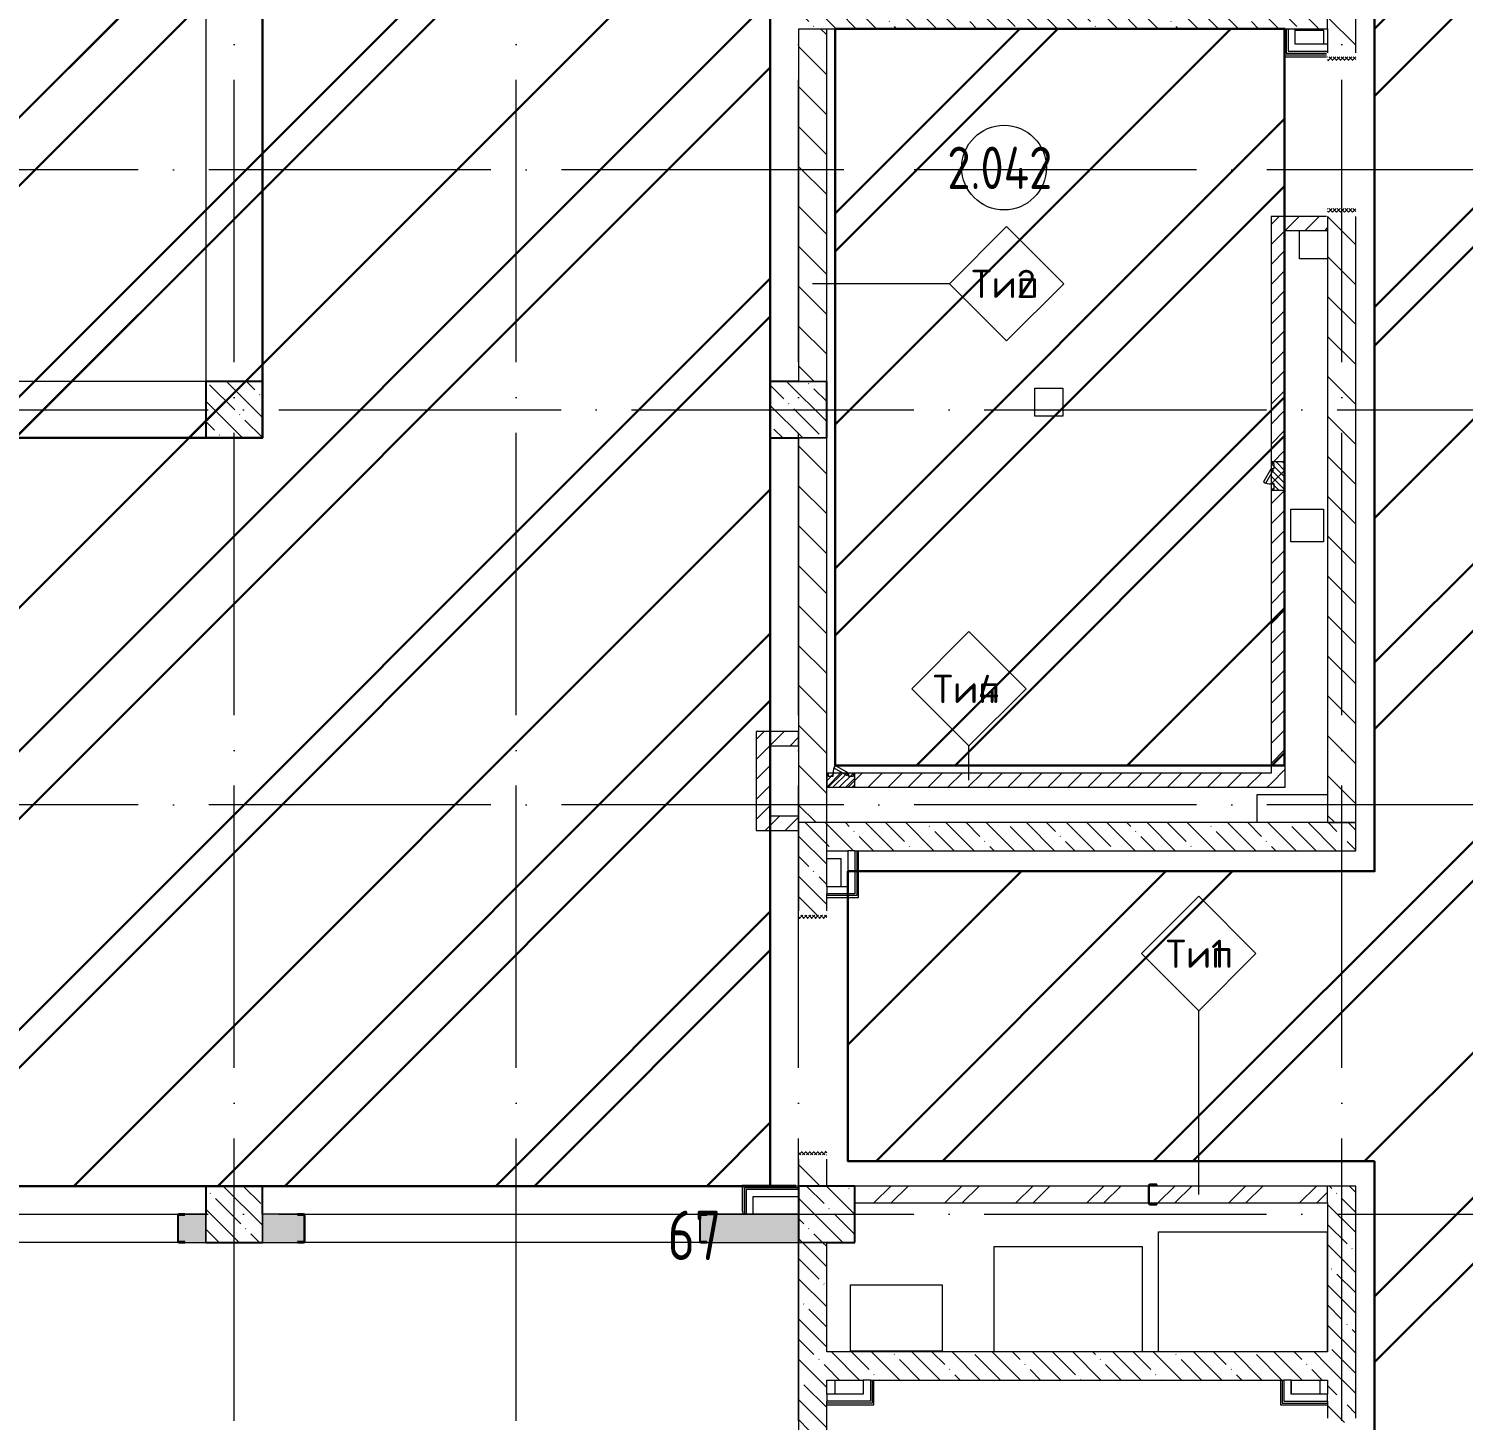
# Model space of a CAD drawing. Header units: millimetres. Extents: x -68946 to 690821, y -552984 to 293768.
# Drawn here: x 159753 to 169920, y -112220 to -102360 of the extents above; entities that cross this region are included whole.
import ezdxf

# ---------------------------------------------------------------- set-up
doc = ezdxf.new("R2010")
doc.units = ezdxf.units.MM
doc.linetypes.add('ADSK_Линия сетки', pattern=[2500, 2000, -250, 0, -250])
doc.linetypes.add('ADSK_Скрыто', pattern=[600, 300, -300])
for name, color, linetype, lineweight in [('1.2) Стяжка 6 вып.', 30, 'Continuous', 30), ('1.3) Звуко-изол           6 вып.', 90, 'Continuous', 30), ('1.4) Стяжка 6 вып.', 30, 'Continuous', 30), ('A-AREA-____-IDEN', 250, 'Continuous', 9), ('A-DETL-GENF-OTLN', 250, 'Continuous', 5), ('A-DOOR-____-MCUT', 250, 'Continuous', 5), ('A-DOOR-____-OTLN', 250, 'Continuous', 5), ('A-FLOR-____-OTLN', 250, 'Continuous', 9), ('A-WALL-____-IDEN', 250, 'Continuous', 9), ('A-WALL-____-MCUT', 250, 'Continuous', 13), ('A-WALL-____-PATT', 250, 'Continuous', 13), ('A-WALL-FNSH-MCUT', 250, 'Continuous', 13), ('G-____-____-SYMB', 250, 'ADSK_Скрыто', 9), ('I-WALL-____-OTLN', 250, 'Continuous', 9), ('S-COLS-____-MCUT', 250, 'Continuous', 25), ('S-COLS-____-OTLN', 250, 'Continuous', 9), ('S-GRID-____-OTLN', 250, 'Continuous', 9)]:
    doc.layers.add(name, color=color, linetype=linetype, lineweight=lineweight)
doc.styles.add('GOST Common_2', font='', dxfattribs={"width": 0.8, "height": 350})
doc.styles.add('ISOCPEUR', font='isocpeur.ttf', dxfattribs={"width": 0.8, "height": 100})
doc.styles.add('ISOCPEUR_3', font='isocpeur.ttf', dxfattribs={"height": 250})
doc.styles.get('GOST Common_2').set_extended_font_data('GOST Common')
pattern_1 = [(135, (28708.77, -120984.93), (-141.42136, -141.42136), [])]
pattern_2 = [(135, (28708.77, -120984.93), (-142.5612, -142.5612), []), (135, (28851.33, -120984.93), (-142.5612, -142.5612), [252.016, -50.403, 3.353, -47.05])]
pattern_3 = [(45, (28708.77, -120984.93), (-70.71068, 70.71068), [])]
pattern_4 = [(45, (28708.77, -120984.93), (-251.4472, 251.4472), []), (45, (28708.77, -120603.93), (-251.4472, 251.4472), [])]

# ---------------------------------------------------------------- blocks, each defined once
blk = doc.blocks.new('Дверь_СКБ_1Ст_Внутренняя - Д-3п_1100x2100h_С_У мужской_ С_У женский-41848194-АР1_Кладочный план 2 этажа С2и3')
at = {"layer": 'A-DOOR-____-OTLN'}
h = blk.add_hatch(dxfattribs=at)
h.set_pattern_fill('FP_20', color=256, style=0, pattern_type=2)
h.set_pattern_definition([(45, (-371.384, 164.685), (-14.1421, 14.1421), []), (135, (-371.384, 164.685), (-14.1421, -14.1421), [])])
h.paths.add_polyline_path([(-512.5, 100), (-537.5, 100), (-537.5, -100), (-512.5, -100)])
h = blk.add_hatch(dxfattribs=at)
h.set_pattern_fill('FP_19', color=256, style=0, pattern_type=2)
h.set_pattern_definition([(135, (1751.41, 164.685), (-14.14214, -14.14214), []), (225, (1751.41, 164.685), (14.14214, -14.14214), [])])
h.paths.add_polyline_path([(562.5, 100), (537.5, 100), (537.5, -100), (562.5, -100)])
blk = doc.blocks.new('BSC_Колонна _Прямоугольная - 400x400-V40-АР1_Кладочный план 2 этажа С2и3')
at = {"layer": 'S-COLS-____-OTLN', "lineweight": 5}
h = blk.add_hatch(dxfattribs=at)
h.set_pattern_fill('FP_82', color=256, style=0, pattern_type=2)
h.set_pattern_definition([(135, (-132500, -15925), (-142.56192, -142.56192), []), (135, (-132357.44, -15925), (-142.56192, -142.56192), [252.016, -50.403, 3.353, -47.05])])
h.paths.add_polyline_path([(200, -200), (200, 200), (-200, 200), (-200, -200)])
at = {"layer": 'S-COLS-____-MCUT'}
for p, q in [((200, 200), (-200, 200)), ((-200, 200), (-200, -200)), ((200, -200), (200, 200)), ((-200, -200), (200, -200))]:
    blk.add_line(p, q, dxfattribs=at)
blk = doc.blocks.new('ADSK_КолоннаНесущая_Швеллер_Гнутый_ГОСТ 8278-83 - 200х50х4_таб_1 2-38569602-АР1_Кладочный план 2 этажа С2и3')
at = {"layer": 'S-COLS-____-MCUT'}
for p, q in [((-10.1, 90), (-10.1, -90)), ((-6.1, -90), (-6.1, 90)), ((39.9, 100), (-0.1, 100)), ((-0.1, 96), (39.9, 96)), ((39.9, 96), (39.9, 100)), ((39.9, -96), (-0.1, -96)), ((-0.1, -100), (39.9, -100)), ((39.9, -100), (39.9, -96))]:
    blk.add_line(p, q, dxfattribs=at)
for centre, radius, start, end in [((-0.1, 90), 10, 90, 180), ((-0.1, 90), 6, 90, 180), ((-0.1, -90), 10, 180, 270), ((-0.1, -90), 6, 180, 270)]:
    blk.add_arc(centre, radius, start, end, dxfattribs=at)
blk = doc.blocks.new('ADSK_КолоннаНесущая_Швеллер_Гнутый_ГОСТ 8278-83 - 140х60х5_таб_1-39139443-АР1_Кладочный план 2 этажа С2и3')
at = {"layer": 'S-COLS-____-MCUT'}
for p, q in [((-16.2, 58), (-16.2, -58)), ((-11.2, -58), (-11.2, 58)), ((43.8, 70), (-4.2, 70)), ((-4.2, 65), (43.8, 65)), ((43.8, 65), (43.8, 70)), ((43.8, -65), (-4.2, -65)), ((-4.2, -70), (43.8, -70)), ((43.8, -70), (43.8, -65))]:
    blk.add_line(p, q, dxfattribs=at)
for centre, radius, start, end in [((-4.2, 58), 12, 90, 180), ((-4.2, 58), 7, 90, 180), ((-4.2, -58), 12, 180, 270), ((-4.2, -58), 7, 180, 270)]:
    blk.add_arc(centre, radius, start, end, dxfattribs=at)
blk = doc.blocks.new('Дверь_СКБ_2Ст_Внутренняя1 - Н_ВВ-19_1_1700x2600h_Фрамуга сверху- 30 мин-42099364-АР1_Кладочный план 2 этажа С2и3')
at = {"layer": 'A-DOOR-____-OTLN'}
h = blk.add_hatch(dxfattribs=at)
h.set_pattern_fill('FP_87', color=256, style=0, pattern_type=2)
h.set_pattern_definition([(45, (-671.384, 164.685), (-14.1421, 14.1421), []), (135, (-671.384, 164.685), (-14.1421, -14.1421), [])])
h.paths.add_polyline_path([(-812.5, 100), (-837.5, 100), (-837.5, -100), (-812.5, -100)])
h = blk.add_hatch(dxfattribs=at)
h.set_pattern_fill('FP_86', color=256, style=0, pattern_type=2)
h.set_pattern_definition([(135, (1451.41, 164.685), (-14.14214, -14.14214), []), (225, (1451.41, 164.685), (14.14214, -14.14214), [])])
h.paths.add_polyline_path([(862.5, 100), (837.5, 100), (837.5, -100), (862.5, -100)])
blk = doc.blocks.new('АР_Люк - ЛРС_ВК_200х200_внутренний_RAL 9006-42740955-АР1_Кладочный план 2 этажа С2и3')
at = {"layer": 'A-DOOR-____-OTLN'}
h = blk.add_hatch(dxfattribs=at)
h.set_pattern_fill('FP_88', color=256, style=0, pattern_type=2)
h.set_pattern_definition([(45, (125, 0), (-22.627, 22.627), [])])
h.paths.add_polyline_path([(25, -50), (225, -50), (225, 50), (25, 50)])
at = {"layer": 'A-DETL-GENF-OTLN'}
for p, q in [((225, 50), (25, 50)), ((25, 50), (25, -50)), ((225, -50), (225, 50)), ((25, -50), (225, -50))]:
    blk.add_line(p, q, dxfattribs=at)
at = {"layer": 'A-DOOR-____-MCUT'}
for p, q in [((85, 105), (75, 88)), ((180, 50), (85, 105)), ((70, 50), (35, 50)), ((35, 50), (35, 30)), ((35, 30), (70, 30)), ((70, 30), (70, 50)), ((75, 88), (170, 33)), ((170, 33), (180, 50)), ((215, 50), (180, 50)), ((180, 50), (180, 30)), ((180, 30), (215, 30)), ((215, 30), (215, 50))]:
    blk.add_line(p, q, dxfattribs=at)
blk.add_arc((180, 50), 110, 150, 180, dxfattribs=at)
blk = doc.blocks.new('AAR_СКБ_Марка_Помещения_мал - Номер-28977439-АР1_Кладочный план 2 этажа С2и3')
at = {"layer": 'A-AREA-____-IDEN'}
blk.add_circle((-0.03, 0), 3, dxfattribs=at)
blk = doc.blocks.new('ADSK_Марка_Стена - Типоразмер_ADSK_Марка-30564887-АР1_Кладочный план 2 этажа С2и3')
at = {"layer": 'A-WALL-____-IDEN'}
for p, q in [((-0.16, 4.37), (-4.21, 0.31)), ((3.9, 0.31), (-0.16, 4.37)), ((-4.21, 0.31), (-0.16, -3.74)), ((-0.16, -3.74), (3.9, 0.31))]:
    blk.add_line(p, q, dxfattribs=at)

msp = doc.modelspace()

# ---------------------------------------------------------------- hatches: boundary and pattern name
at = {"layer": '1.2) Стяжка 6 вып.', "lineweight": 30}
h = msp.add_hatch(dxfattribs=at)
h.set_pattern_fill('ANSI31', color=256, scale=333)
h.paths.add_polyline_path([(169291.2284, -96259.1767), (165508.7722, -96259.1767), (165508.7722, -93602.6434), (169291.2284, -93602.6434), (169291.2284, -62334.9342), (173645.6397, -62334.9342), (173645.6397, -120759.9342), (169291.2284, -120759.9342), (169291.2284, -110384.8106), (165558.7722, -110384.8106), (165558.7722, -108329.9376), (169291.2284, -108329.9376)])
h = msp.add_hatch(dxfattribs=at)
h.set_pattern_fill('ANSI31', color=256, scale=333)
h.paths.add_polyline_path([(141811.6037, -101522.7428), (141811.6037, -101577.9347), (134138.7722, -101577.9347), (134138.7722, -85593.2505), (141811.6037, -85593.2505), (147168.0543, -85593.2505), (147168.0543, -93023.0429), (149708.7722, -93023.0429), (149708.7722, -92859.9342), (165008.7503, -92859.9342), (165008.7503, -110559.9347), (149708.7722, -110559.9347), (142958.7722, -110559.9347), (142958.7722, -101522.7428)])
h = msp.add_hatch(dxfattribs=at)
h.set_pattern_fill('ANSI31', color=256, scale=333)
h.paths.add_polyline_path([(161408.7722, -98568.9347), (165008.7722, -98568.9347), (165008.7722, -98159.9347), (161408.7722, -98159.9347)])
h.paths.add_polyline_path([(149708.7722, -105259.9347), (161408.7722, -105259.9347), (161408.7722, -98159.9342), (149708.7722, -98159.9342)], flags=16)
h = msp.add_hatch(dxfattribs=at)
h.set_pattern_fill('ANSI31', color=256, scale=333)
h.paths.add_polyline_path([(165468.5095, -107579.9342), (168653.3126, -107579.9342), (168653.3126, -102359.9342), (165468.5095, -102359.9342)])
at = {"layer": '1.3) Звуко-изол           6 вып.', "lineweight": 30}
h = msp.add_hatch(dxfattribs=at)
h.set_pattern_fill('ANSI31', color=256, scale=500)
h.paths.add_polyline_path([(169291.2284, -96259.1767), (165508.7722, -96259.1767), (165508.7722, -93602.6434), (169291.2284, -93602.6434), (169291.2284, -62334.9342), (173645.6397, -62334.9342), (173645.6397, -120759.9342), (169291.2284, -120759.9342), (169291.2284, -110384.8106), (165558.7722, -110384.8106), (165558.7722, -108329.9376), (169291.2284, -108329.9376)])
h = msp.add_hatch(dxfattribs=at)
h.set_pattern_fill('ANSI31', color=256, scale=500)
h.paths.add_polyline_path([(141811.6037, -101522.7428), (141811.6037, -101577.9347), (134138.7722, -101577.9347), (134138.7722, -85593.2505), (141811.6037, -85593.2505), (147168.0543, -85593.2505), (147168.0543, -93023.0429), (149708.7722, -93023.0429), (149708.7722, -92859.9342), (165008.7503, -92859.9342), (165008.7503, -110559.9347), (149708.7722, -110559.9347), (142958.7722, -110559.9347), (142958.7722, -101522.7428)])
h = msp.add_hatch(dxfattribs=at)
h.set_pattern_fill('ANSI31', color=256, scale=500)
h.paths.add_polyline_path([(161408.7722, -98568.9347), (165008.7722, -98568.9347), (165008.7722, -98159.9347), (161408.7722, -98159.9347)])
h.paths.add_polyline_path([(149708.7722, -105259.9347), (161408.7722, -105259.9347), (161408.7722, -98159.9342), (149708.7722, -98159.9342)], flags=16)
h = msp.add_hatch(dxfattribs=at)
h.set_pattern_fill('ANSI31', color=256, scale=500)
h.paths.add_polyline_path([(165468.5095, -107579.9342), (168653.3126, -107579.9342), (168653.3126, -102359.9342), (165468.5095, -102359.9342)])
at = {"layer": '1.4) Стяжка 6 вып.', "lineweight": 30}
h = msp.add_hatch(dxfattribs=at)
h.set_pattern_fill('ANSI32', color=256, scale=333)
h.paths.add_polyline_path([(169291.2284, -96259.1767), (165508.7722, -96259.1767), (165508.7722, -93602.6434), (169291.2284, -93602.6434), (169291.2284, -62334.9342), (173645.6397, -62334.9342), (173645.6397, -120759.9342), (169291.2284, -120759.9342), (169291.2284, -110384.8106), (165558.7722, -110384.8106), (165558.7722, -108329.9376), (169291.2284, -108329.9376)])
h = msp.add_hatch(dxfattribs=at)
h.set_pattern_fill('ANSI32', color=256, scale=333)
h.paths.add_polyline_path([(141811.6037, -101522.7428), (141811.6037, -101577.9347), (134138.7722, -101577.9347), (134138.7722, -85593.2505), (141811.6037, -85593.2505), (147168.0543, -85593.2505), (147168.0543, -93023.0429), (149708.7722, -93023.0429), (149708.7722, -92859.9342), (165008.7503, -92859.9342), (165008.7503, -110559.9347), (149708.7722, -110559.9347), (142958.7722, -110559.9347), (142958.7722, -101522.7428)])
h = msp.add_hatch(dxfattribs=at)
h.set_pattern_fill('ANSI32', color=256, scale=333)
h.paths.add_polyline_path([(161408.7722, -98568.9347), (165008.7722, -98568.9347), (165008.7722, -98159.9347), (161408.7722, -98159.9347)])
h.paths.add_polyline_path([(149708.7722, -105259.9347), (161408.7722, -105259.9347), (161408.7722, -98159.9342), (149708.7722, -98159.9342)], flags=16)
h = msp.add_hatch(dxfattribs=at)
h.set_pattern_fill('ANSI32', color=256, scale=333)
h.paths.add_polyline_path([(165468.5095, -107579.9342), (168653.3126, -107579.9342), (168653.3126, -102359.9342), (165468.5095, -102359.9342)])
at = {"layer": 'A-WALL-____-PATT', "lineweight": 15}
h = msp.add_hatch(dxfattribs=at)
h.set_pattern_fill('FP_1', color=256, style=0, pattern_type=2)
h.set_pattern_definition(pattern_1)
h.paths.add_polyline_path([(169158.7722, -107984.9342), (169158.7722, -103659.9339), (168958.7722, -103659.9339), (168958.7722, -107984.9342)])
h.paths.add_polyline_path([(168958.7722, -102559.9339), (169158.7722, -102559.9339), (169158.7722, -100970.9348), (168958.7722, -100970.9348), (168958.7722, -102529.9339)])
h.paths.add_polyline_path([(168958.7722, -99870.9347), (169158.7722, -99870.9347), (169158.7722, -98870.7678), (168958.7722, -98870.7678), (168958.7722, -99840.9348)])
h.paths.add_polyline_path([(169158.7722, -97770.7678), (169158.7722, -96344.9342), (168958.7722, -96344.9342), (168958.7722, -97770.7678)])
h = msp.add_hatch(dxfattribs=at)
h.set_pattern_fill('FP_40', color=256, style=0, pattern_type=2)
h.set_pattern_definition(pattern_2)
h.paths.add_polyline_path([(168958.7722, -102359.9342), (168958.7722, -102159.9342), (165208.7722, -102159.9342), (165208.7722, -102359.9342), (167804.2581, -102359.9342)])
h = msp.add_hatch(dxfattribs=at)
h.set_pattern_fill('FP_1', color=256, style=0, pattern_type=2)
h.set_pattern_definition(pattern_1)
h.paths.add_polyline_path([(165408.7722, -107984.9342), (165408.7722, -105259.9347), (165208.7722, -105259.9347), (165208.7722, -107984.9342)])
h.paths.add_polyline_path([(165408.7722, -104859.9347), (165408.7722, -102359.9342), (165208.7722, -102359.9342), (165208.7722, -104859.9347)])
h = msp.add_hatch(dxfattribs=at)
h.set_pattern_fill('FP_16', color=94, style=0, pattern_type=2)
h.set_pattern_definition(pattern_3)
h.paths.add_polyline_path([(168658.7503, -103789.9342), (168958.7722, -103789.9342), (168958.7722, -103689.9342), (168558.7503, -103689.9342), (168558.7503, -103789.9342)])
h = msp.add_hatch(dxfattribs=at)
h.set_pattern_fill('FP_16', color=94, style=0, pattern_type=2)
h.set_pattern_definition(pattern_3)
h.paths.add_polyline_path([(168558.7503, -107734.9342), (168658.7503, -107734.9342), (168658.7503, -103789.9342), (168558.7503, -103789.9342), (168558.7503, -105439.9342), (168578.7503, -105439.9342), (168578.7503, -105474.9342), (168558.7503, -105474.9342), (168576.0708, -105484.9342), (168558.7503, -105514.9342), (168558.7503, -105584.9342), (168578.7503, -105584.9342), (168578.7503, -105619.9342), (168558.7503, -105619.9342), (168558.7503, -107634.9342)])
h = msp.add_hatch(dxfattribs=at)
h.set_pattern_fill('FP_16', color=94, style=0, pattern_type=2)
h.set_pattern_definition(pattern_3)
h.paths.add_polyline_path([(165008.7722, -107939.9336), (165008.7722, -107339.9336), (164908.7722, -107339.9336), (164908.7722, -107939.9336), (164955.3124, -107939.9336)])
h = msp.add_hatch(dxfattribs=at)
h.set_pattern_fill('FP_16', color=94, style=0, pattern_type=2)
h.set_pattern_definition(pattern_3)
h.paths.add_polyline_path([(165208.8287, -107439.9336), (165208.8287, -107339.9336), (165008.7722, -107339.9336), (165008.7722, -107439.9336)])
h = msp.add_hatch(dxfattribs=at)
h.set_pattern_fill('FP_16', color=94, style=0, pattern_type=2)
h.set_pattern_definition(pattern_3)
h.paths.add_polyline_path([(168558.7503, -107734.9342), (168558.7503, -107634.9342), (165598.7722, -107634.9342), (165598.7722, -107654.9342), (165563.7722, -107654.9342), (165563.7722, -107634.9342), (165553.7722, -107652.2547), (165523.7722, -107634.9342), (165453.7722, -107634.9342), (165453.7722, -107654.9342), (165418.7722, -107654.9342), (165418.7722, -107634.9342), (165408.7722, -107634.9342), (165408.7722, -107734.9342), (167804.2581, -107734.9342)])
h = msp.add_hatch(dxfattribs=at)
h.set_pattern_fill('FP_16', color=94, style=0, pattern_type=2)
h.set_pattern_definition(pattern_3)
h.paths.add_polyline_path([(164955.3124, -108039.9336), (165208.8287, -108039.9336), (165208.8287, -107939.9336), (164908.7722, -107939.9336), (164908.7722, -108039.9336)])
h = msp.add_hatch(dxfattribs=at)
h.set_pattern_fill('FP_40', color=256, style=0, pattern_type=2)
h.set_pattern_definition(pattern_2)
h.paths.add_polyline_path([(165208.7722, -108639.9342), (165408.7722, -108639.9342), (165408.7722, -107984.9342), (165208.7722, -107984.9342), (165208.7722, -108609.9342)])
h = msp.add_hatch(dxfattribs=at)
h.set_pattern_fill('FP_40', color=256, style=0, pattern_type=2)
h.set_pattern_definition(pattern_2)
h.paths.add_polyline_path([(169158.7722, -108184.9342), (169158.7722, -107984.9342), (165408.7722, -107984.9342), (165408.7722, -108184.9342), (167804.2581, -108184.9342)])
h = msp.add_hatch(dxfattribs=at)
h.set_pattern_fill('FP_1', color=256, style=0, pattern_type=2)
h.set_pattern_definition(pattern_1)
h.paths.add_polyline_path([(165208.7722, -110559.9342), (165408.7722, -110559.9342), (165408.7722, -110339.9342), (165208.7722, -110339.9342), (165208.7722, -110410.5463)])
h = msp.add_hatch(dxfattribs=at)
h.set_pattern_fill('FP_12', color=256, style=0, pattern_type=2)
h.set_pattern_definition(pattern_4)
h.paths.add_polyline_path([(167804.2581, -110679.9336), (168958.7722, -110679.9336), (168958.7722, -110559.9336), (165608.7503, -110559.9336), (165608.7503, -110679.9336), (166379.7852, -110679.9336)])
h = msp.add_hatch(dxfattribs=at)
h.set_pattern_fill('FP_12', color=256, style=0, pattern_type=2)
h.set_pattern_definition(pattern_4)
h.paths.add_polyline_path([(167804.2581, -110679.9336), (168958.7722, -110679.9336), (168958.7722, -110559.9336), (165608.7503, -110559.9336), (165608.7503, -110679.9336), (166379.7852, -110679.9336)])
h = msp.add_hatch(dxfattribs=at)
h.set_pattern_fill('FP_40', color=256, style=0, pattern_type=2)
h.set_pattern_definition(pattern_2)
h.paths.add_polyline_path([(168958.7722, -121159.9342), (169158.7722, -121159.9342), (169158.7722, -113874.9342), (168958.7722, -113874.9342), (168958.7722, -120959.9342)])
h.paths.add_polyline_path([(169158.7722, -112234.9342), (169158.7722, -110559.9336), (168958.7722, -110559.9336), (168958.7722, -112234.9342)])
h = msp.add_hatch(dxfattribs=at)
h.set_pattern_fill('FP_83', color=256, style=0, pattern_type=2)
h.set_pattern_definition([(50, (28708.77, -120984.93), (364.3679, -31.8783), [38.1, -419.1]), (355, (28708.77, -120984.93), (-70.4859, 382.1133), [30.48, -335.28]), (100.451, (28739.14, -120987.6), (293.885, 350.2334), [32.38, -356.18]), (46.184, (28708.77, -120883.33), (542.1585, -84.0858), [57.15, -628.65]), (96.636, (28753.95, -120890.34), (474.805, 494.8554), [48.57, -534.27]), (351.184, (28708.8, -120883.33), (474.8102, 494.85), [45.72, -502.92]), (21, (28759.57, -120908.73), (303.2285, -204.53046), [38.1, -419.1]), (326, (28759.57, -120908.73), (123.6039, 368.376), [30.48, -335.28]), (71.451, (28784.84, -120925.78), (426.8341, 163.8427), [32.38, -356.18]), (37.5, (28708.77, -120984.93), (6.17665, 169.11015), [16.764, -314.452, 16.764, -323.596, -336.55]), (37.5, (28708.77, -120984.93), (6.17665, 169.11015), [-671.576, 16.764, -319.786]), (7.5, (28708.77, -120984.93), (133.63888, 200.3615), [16.764, -177.292, 16.764, -306.832, -128.27]), (7.5, (28708.77, -120984.93), (133.63888, 200.3615), [-517.652, 16.764, -111.506]), (327.5, (28595.49, -120984.93), (271.18182, -11.45836), [16.764, -110.236, 16.764, -379.476, -525.78]), (327.5, (28595.49, -120984.93), (271.18182, -11.45836), [-523.24, 16.764, -509.016]), (317.5, (28544.7, -120984.93), (296.2585, 50.85285), [16.764, -148.336, 16.764, -246.38, -373.38]), (317.5, (28544.7, -120984.93), (296.2585, 50.85285), [-428.244, 16.764, -356.616])])
h.paths.add_polyline_path([(164955.3124, -110959.9342), (165208.7711, -110959.9342), (165208.7711, -110759.9342), (164508.7734, -110759.9342), (164508.7734, -110959.9342)])
h.paths.add_polyline_path([(154158.7722, -110959.9342), (154308.7734, -110959.9342), (154308.7734, -110759.9342), (154158.7722, -110759.9634)])
h.paths.add_polyline_path([(158008.7734, -110959.9342), (158008.7734, -110759.9342), (157108.7734, -110759.9342), (157108.7734, -110959.9342)])
h.paths.add_polyline_path([(161008.7722, -110959.9342), (161008.7722, -110759.9342), (160808.7734, -110759.9342), (160808.7734, -110959.9342)])
h.paths.add_polyline_path([(161408.7722, -110959.9342), (161708.7734, -110959.9342), (161708.7734, -110759.9342), (161408.7722, -110759.9342)])
h = msp.add_hatch(dxfattribs=at)
h.set_pattern_fill('FP_40', color=256, style=0, pattern_type=2)
h.set_pattern_definition(pattern_2)
h.paths.add_polyline_path([(165408.7722, -121159.9342), (165408.7722, -113259.8745), (165208.7722, -113259.8745), (165208.7722, -121159.9342)])
h.paths.add_polyline_path([(165408.7722, -112359.8745), (165408.7722, -110959.9342), (165208.7722, -110959.9342), (165208.7722, -112359.8745)])
h = msp.add_hatch(dxfattribs=at)
h.set_pattern_fill('FP_40', color=256, style=0, pattern_type=2)
h.set_pattern_definition(pattern_2)
h.paths.add_polyline_path([(167804.2581, -111934.9347), (168958.7722, -111934.9347), (168958.7722, -111734.9347), (165408.7722, -111734.9347), (165408.7722, -111934.9347), (166379.7852, -111934.9347)])
at = {"layer": 'S-COLS-____-OTLN', "lineweight": 5}
h = msp.add_hatch(dxfattribs=at)
h.set_pattern_fill('FP_40', color=256, style=0, pattern_type=2)
h.set_pattern_definition(pattern_2)
h.paths.add_polyline_path([(165408.7503, -105259.9347), (165408.7503, -104859.9347), (165008.7503, -104859.9347), (165008.7503, -105259.9347), (165208.7722, -105259.9347)])
h = msp.add_hatch(dxfattribs=at)
h.set_pattern_fill('FP_40', color=256, style=0, pattern_type=2)
h.set_pattern_definition(pattern_2)
h.paths.add_polyline_path([(161408.7722, -110959.9342), (161408.7722, -110559.9342), (161008.7722, -110559.9342), (161008.7722, -110959.9342)])
h = msp.add_hatch(dxfattribs=at)
h.set_pattern_fill('FP_40', color=256, style=0, pattern_type=2)
h.set_pattern_definition(pattern_2)
h.paths.add_polyline_path([(165608.7503, -110959.9342), (165608.7503, -110559.9342), (165208.7503, -110559.9342), (165208.7503, -110959.9342), (165408.7722, -110959.9342)])

# ---------------------------------------------------------------- linework, layer by layer
at = {"layer": '1.2) Стяжка 6 вып.', "lineweight": 30}
for points in [[(169291.2284, -110384.8106), (165558.7722, -110384.8106), (165558.7722, -108329.9376), (169291.2284, -108329.9376), (169291.2284, -96259.1767), (165508.7722, -96259.1767), (165508.7722, -93602.6434), (169291.2284, -93602.6434), (169291.2284, -62334.9342), (173645.6397, -62334.9342), (173645.6397, -120759.9342), (169291.2284, -120759.9342)], [(141811.6037, -101522.7428), (141811.6037, -101577.9347), (134138.7722, -101577.9347), (134138.7722, -85593.2505), (141811.6037, -85593.2505), (147168.0543, -85593.2505), (147168.0543, -93023.0429), (149708.7722, -93023.0429), (149708.7722, -92859.9342), (165008.7503, -92859.9342), (165008.7503, -110559.9347), (149708.7722, -110559.9347), (142958.7722, -110559.9347), (142958.7722, -101522.7428)], [(149708.7722, -105259.9347), (161408.7722, -105259.9347), (161408.7722, -98159.9342), (149708.7722, -98159.9342)], [(165468.5095, -107579.9342), (168653.3126, -107579.9342), (168653.3126, -102359.9342), (165468.5095, -102359.9342)]]:
    msp.add_lwpolyline(points, close=True, dxfattribs=at)
at = {"layer": 'A-FLOR-____-OTLN'}
for p, q in [((161008.7722, -101959.9347), (161008.7722, -104859.9342)), ((168728.7722, -102469.9342), (168728.7722, -102369.9342)), ((168728.7722, -102369.9342), (168928.7722, -102369.9342)), ((168928.7722, -102369.9342), (168928.7722, -102469.9342)), ((168758.7722, -103989.9342), (168758.7722, -103789.9342)), ((168958.7722, -103989.9342), (168758.7722, -103989.9342)), ((161008.7722, -104859.9342), (154158.7722, -104859.9342)), ((166882.7509, -105105.8745), (166882.7509, -104905.8745)), ((166882.7509, -104905.8745), (167082.7509, -104905.8745)), ((167082.7509, -104905.8745), (167082.7509, -105105.8745)), ((167082.7509, -105105.8745), (166882.7509, -105105.8745)), ((168698.7722, -105994.9342), (168698.7722, -105764.9342)), ((168698.7722, -105764.9342), (168928.7722, -105764.9342)), ((168928.7722, -105764.9342), (168928.7722, -105994.9342)), ((168928.7722, -105994.9342), (168698.7722, -105994.9342)), ((165008.8287, -107939.9336), (165008.8287, -107439.9336)), ((168458.7722, -107984.9342), (168458.7722, -107784.9342)), ((168458.7722, -107784.9342), (168958.7722, -107784.9342)), ((165408.7722, -108239.8148), (165508.7722, -108239.8148)), ((165508.7722, -108239.8148), (165508.7722, -108439.8148)), ((165508.7722, -108439.8148), (165408.7722, -108439.8148)), ((167759.8603, -111734.1624), (167759.8603, -110884.1624)), ((167759.8603, -110884.1624), (168954.8603, -110884.1624)), ((168954.8603, -110884.1624), (168954.8603, -111734.1624)), ((166594.8603, -111734.1624), (166594.8603, -110989.1624)), ((166594.8603, -110989.1624), (167644.8603, -110989.1624)), ((167644.8603, -110989.1624), (167644.8603, -111734.1624)), ((165576.7772, -111731.1801), (165576.7772, -111261.1801)), ((165576.7772, -111261.1801), (166226.7772, -111261.1801)), ((166226.7772, -111261.1801), (166226.7772, -111731.1801)), ((166226.7772, -111731.1801), (165576.7772, -111731.1801)), ((167644.8603, -111734.1624), (166594.8603, -111734.1624)), ((168954.8603, -111734.1624), (167759.8603, -111734.1624)), ((165468.7722, -112034.9347), (165468.7722, -111934.9347)), ((168703.7722, -112034.9347), (168703.7722, -111934.9347)), ((168903.7722, -111934.9347), (168903.7722, -112034.9347))]:
    msp.add_line(p, q, dxfattribs=at)
at = {"layer": 'A-WALL-____-IDEN'}
for p, q in [((165308.7722, -104166.422), (166277.7896, -104166.422)), ((166416.7949, -107684.9342), (166416.7949, -107442.1386)), ((168045.2128, -110619.9336), (168045.2128, -109318.6836))]:
    msp.add_line(p, q, dxfattribs=at)
at = {"layer": 'A-WALL-____-MCUT', "color": 7, "lineweight": 15}
for p, q in [((169158.7722, -102529.9339), (169158.7722, -101000.9348)), ((165208.7722, -102359.9342), (165208.7722, -104859.9347)), ((165208.7722, -102359.9342), (168958.7722, -102359.9342)), ((165408.7722, -104859.9347), (165408.7722, -102359.9342)), ((168958.7722, -102359.9342), (168958.7722, -102529.9339)), ((168958.7722, -103689.9339), (168958.7722, -107984.9342)), ((169158.7722, -107984.9342), (169158.7722, -103689.9339)), ((165208.7722, -105259.9347), (165208.7722, -107984.9342)), ((165408.7722, -108184.9342), (165408.7722, -105259.9347)), ((165208.7722, -107984.9342), (165208.7722, -108609.9342)), ((169158.7722, -107984.9342), (165208.7722, -107984.9342)), ((165408.7722, -108439.9341), (165408.7722, -107984.9342)), ((168958.7722, -107984.9342), (169158.7722, -107984.9342)), ((169158.7722, -108184.9342), (169158.7722, -107984.9342)), ((165408.7722, -108184.9342), (165558.7722, -108184.9342)), ((165608.7722, -108184.9342), (169158.7722, -108184.9342)), ((165408.7722, -108609.9342), (165408.7722, -108489.9341)), ((165208.7722, -110369.9342), (165208.7722, -110559.9342)), ((165408.7722, -110559.9342), (165408.7722, -110369.9342)), ((164810.4118, -110556.9779), (164810.4118, -110739.9342)), ((165188.7503, -110556.9779), (164810.4118, -110556.9779)), ((164813.4118, -110739.9342), (164813.4118, -110559.9779)), ((164813.4118, -110559.9779), (165188.7503, -110559.9779)), ((165188.7503, -110559.9779), (165188.7503, -110556.9779)), ((165208.7722, -110559.9342), (165408.7722, -110559.9342)), ((165608.7503, -110559.9336), (165608.7503, -110679.9336)), ((169158.7722, -110559.9336), (165608.7503, -110559.9336)), ((169158.7722, -112204.9342), (169158.7722, -110559.9336)), ((165608.7503, -110679.9336), (168958.7722, -110679.9336)), ((168958.7722, -110679.9336), (168958.7722, -111734.9347)), ((161008.7722, -110759.9342), (160808.7734, -110759.9342)), ((160808.7734, -110759.9342), (160808.7734, -110959.9342)), ((161708.7734, -110759.9342), (161408.7722, -110759.9342)), ((161708.7734, -110959.9342), (161708.7734, -110759.9342)), ((165208.7711, -110759.9342), (164508.7734, -110759.9342)), ((164508.7734, -110759.9342), (164508.7734, -110959.9342)), ((164810.4118, -110739.9342), (164813.4118, -110739.9342)), ((165208.7711, -110959.9342), (165208.7711, -110759.9342)), ((160808.7734, -110959.9342), (161008.7722, -110959.9342)), ((161408.7722, -110959.9342), (161708.7734, -110959.9342)), ((164508.7734, -110959.9342), (165208.7711, -110959.9342)), ((165208.7722, -110959.9342), (165208.7722, -112359.8745)), ((165408.7722, -111734.9347), (165408.7722, -110959.9342)), ((168958.7722, -111734.9347), (165408.7722, -111734.9347)), ((165408.7722, -112034.9347), (165408.7722, -111934.9347)), ((165408.7722, -111934.9347), (165667.9677, -111934.9347)), ((165717.9677, -111934.9347), (168649.5768, -111934.9347)), ((168699.5768, -111934.9347), (168958.7722, -111934.9347)), ((168958.7722, -111934.9347), (168958.7722, -112034.9347)), ((165408.7722, -112359.8745), (165408.7722, -112084.9347)), ((168958.7722, -112084.9347), (168958.7722, -112204.9342))]:
    msp.add_line(p, q, dxfattribs=at)
at = {"layer": 'A-WALL-____-MCUT', "lineweight": 15}
for p, q in [((168958.7722, -102359.9342), (168958.7722, -102159.9342)), ((165208.7722, -104859.9347), (165408.7722, -104859.9347)), ((165408.7722, -105259.9347), (165208.7722, -105259.9347)), ((168958.7722, -110679.9336), (168958.7722, -110559.9336)), ((161008.7722, -110959.9342), (161008.7722, -110759.9342)), ((161408.7722, -110759.9342), (161408.7722, -110959.9342)), ((165408.7722, -110959.9342), (165208.7722, -110959.9342))]:
    msp.add_line(p, q, dxfattribs=at)
at = {"layer": 'A-WALL-____-MCUT', "color": 42, "lineweight": 15}
for p, q in [((168665.8126, -102359.9342), (168665.8126, -102532.4342)), ((168665.8126, -102532.4342), (168950.7722, -102532.4342)), ((165608.7722, -108184.9342), (165558.7722, -108184.9342)), ((165621.2722, -108184.9342), (165621.2722, -108502.4341)), ((165408.7722, -108439.9341), (165408.7722, -108489.9341)), ((165621.2722, -108502.4341), (165408.7722, -108502.4341)), ((164825.9118, -110572.4779), (164825.9118, -110759.9342)), ((165208.7503, -110572.4779), (164825.9118, -110572.4779)), ((165717.9677, -111934.9347), (165667.9677, -111934.9347)), ((165730.4677, -111934.9347), (165730.4677, -112097.4347)), ((168637.0768, -111934.9347), (168637.0768, -112097.4347)), ((168699.5768, -111934.9347), (168649.5768, -111934.9347)), ((165408.7722, -112034.9347), (165408.7722, -112084.9347)), ((168958.7722, -112084.9347), (168958.7722, -112034.9347)), ((165730.4677, -112097.4347), (165408.7722, -112097.4347)), ((168637.0768, -112097.4347), (168958.7722, -112097.4347))]:
    msp.add_line(p, q, dxfattribs=at)
at = {"layer": 'A-WALL-____-MCUT', "color": 30, "lineweight": 15}
for p, q in [((168678.3126, -102359.9342), (168678.3126, -102519.9342)), ((168728.3126, -102469.9342), (168728.3126, -102359.9342)), ((168958.7722, -102469.9342), (168728.3126, -102469.9342)), ((168678.3126, -102519.9342), (168958.7722, -102519.9342)), ((165558.7722, -108184.9342), (165558.7722, -108439.9341)), ((165608.7722, -108184.9342), (165608.7722, -108489.9341)), ((165558.7722, -108439.9341), (165408.7722, -108439.9341)), ((165608.7722, -108489.9341), (165408.7722, -108489.9341)), ((164838.4118, -110584.9779), (164838.4118, -110759.9342)), ((165208.7503, -110584.9779), (164838.4118, -110584.9779)), ((165208.7503, -110634.9779), (165208.7503, -110584.9779)), ((164888.4118, -110759.9342), (164888.4118, -110634.9779)), ((164888.4118, -110634.9779), (165208.7503, -110634.9779)), ((164838.4118, -110759.9342), (164888.4118, -110759.9342)), ((165667.9677, -111934.9347), (165667.9677, -112034.9347)), ((165717.9677, -111934.9347), (165717.9677, -112084.9347)), ((168649.5768, -111934.9347), (168649.5768, -112084.9347)), ((168699.5768, -112034.9347), (168699.5768, -111934.9347)), ((165667.9677, -112034.9347), (165408.7722, -112034.9347)), ((168958.7722, -112034.9347), (168699.5768, -112034.9347)), ((165717.9677, -112084.9347), (165408.7722, -112084.9347)), ((168649.5768, -112084.9347), (168958.7722, -112084.9347))]:
    msp.add_line(p, q, dxfattribs=at)
at = {"layer": 'A-WALL-____-MCUT', "color": 32, "lineweight": 15}
for p, q in [((168653.3126, -102544.9342), (168653.3126, -102559.9342)), ((168653.3126, -102544.9342), (168950.7722, -102544.9342)), ((168653.3126, -102559.9342), (168950.7722, -102559.9342))]:
    msp.add_line(p, q, dxfattribs=at)
at = {"layer": 'A-WALL-____-MCUT', "color": 84, "lineweight": 15}
for p, q in [((168558.7503, -103689.9342), (168558.7503, -105439.9342)), ((168950.7722, -103689.9342), (168558.7503, -103689.9342)), ((168658.7503, -107734.9342), (168658.7503, -103789.9342)), ((168658.7503, -103789.9342), (168958.7722, -103789.9342)), ((168558.7503, -105514.9342), (168558.7503, -105584.9342)), ((168558.7503, -105619.9342), (168558.7503, -107634.9342)), ((164908.7722, -107339.9336), (164908.7722, -108039.9336)), ((165208.8287, -107339.9336), (164908.7722, -107339.9336)), ((165208.8287, -107439.9336), (165208.8287, -107339.9336)), ((165008.7722, -107939.9336), (165008.7722, -107439.9336)), ((165008.7722, -107439.9336), (165208.8287, -107439.9336)), ((165418.7722, -107634.9342), (165408.7722, -107634.9342)), ((165408.7722, -107634.9342), (165408.7722, -107734.9342)), ((165523.7722, -107634.9342), (165453.7722, -107634.9342)), ((168558.7503, -107634.9342), (165598.7722, -107634.9342)), ((165408.7722, -107734.9342), (168658.7503, -107734.9342)), ((165208.8287, -107939.9336), (165008.7722, -107939.9336)), ((165208.8287, -108039.9336), (165208.8287, -107939.9336)), ((164908.7722, -108039.9336), (165208.8287, -108039.9336))]:
    msp.add_line(p, q, dxfattribs=at)
at = {"layer": 'A-WALL-FNSH-MCUT', "lineweight": 15}
for p, q in [((168653.3126, -102359.9342), (168653.3126, -102544.9342)), ((165633.7722, -108514.9341), (165633.7722, -108184.9342)), ((165408.7722, -108514.9341), (165633.7722, -108514.9341)), ((165208.7503, -110559.9779), (165188.7503, -110559.9779)), ((165208.7503, -110584.9779), (165208.7503, -110559.9779)), ((164813.4118, -110739.9342), (164813.4118, -110759.9342)), ((164813.4118, -110759.9342), (164838.4118, -110759.9342)), ((165742.9677, -112109.9347), (165742.9677, -111934.9347)), ((168624.5768, -111934.9347), (168624.5768, -112109.9347)), ((165408.7722, -112109.9347), (165742.9677, -112109.9347)), ((168624.5768, -112109.9347), (168958.7722, -112109.9347))]:
    msp.add_line(p, q, dxfattribs=at)
at = {"layer": 'I-WALL-____-OTLN', "lineweight": 15}
for p, q in [((158008.7734, -110759.9342), (160808.7734, -110759.9342)), ((161708.7734, -110759.9342), (164508.7734, -110759.9342)), ((160808.7734, -110959.9342), (158008.7734, -110959.9342)), ((164508.7734, -110959.9342), (161708.7734, -110959.9342))]:
    msp.add_line(p, q, dxfattribs=at)
at = {"layer": 'S-COLS-____-MCUT'}
for p, q in [((165208.7722, -104859.9347), (165008.7503, -104859.9347)), ((165008.7503, -104859.9347), (165008.7503, -105259.9347)), ((165408.7503, -105259.9347), (165408.7503, -104859.9347)), ((165008.7503, -105259.9347), (165208.7722, -105259.9347)), ((161408.7722, -110559.9342), (161008.7722, -110559.9342)), ((161008.7722, -110559.9342), (161008.7722, -110759.9342)), ((161408.7722, -110759.9342), (161408.7722, -110559.9342)), ((165608.7503, -110559.9342), (165208.7503, -110559.9342)), ((165208.7503, -110559.9342), (165208.7503, -110959.9342)), ((165608.7503, -110959.9342), (165608.7503, -110559.9342)), ((161008.7722, -110959.9342), (161408.7722, -110959.9342)), ((165408.7722, -110959.9342), (165608.7503, -110959.9342))]:
    msp.add_line(p, q, dxfattribs=at)
at = {"layer": 'S-COLS-____-OTLN'}
for p, q in [((165408.7503, -104859.9347), (165208.7722, -104859.9347)), ((165208.7722, -105259.9347), (165408.7503, -105259.9347)), ((161008.7722, -110759.9342), (161008.7722, -110959.9342)), ((161408.7722, -110959.9342), (161408.7722, -110759.9342)), ((165208.7503, -110959.9342), (165408.7722, -110959.9342))]:
    msp.add_line(p, q, dxfattribs=at)
at = {"layer": 'S-GRID-____-OTLN', "linetype": 'ADSK_Линия сетки'}
for p, q in [((161208.7722, -124723.7741), (161208.7722, -59782.9296)), ((163208.7722, -124723.7747), (163208.7722, -59782.9296)), ((165208.7722, -124723.7741), (165208.7722, -59782.9296)), ((169058.7722, -124723.7741), (169058.7722, -59782.9296)), ((185529.6518, -103359.9342), (128028.7722, -103359.9342)), ((94022.7944, -105059.9342), (185529.6518, -105059.9342)), ((185529.6518, -107859.9342), (128028.7722, -107859.9342)), ((94022.7944, -110759.9342), (185529.6518, -110759.9342))]:
    msp.add_line(p, q, dxfattribs=at)

# ---------------------------------------------------------------- block references
at = {"layer": 'A-AREA-____-IDEN', "xscale": 99.99999999999993, "yscale": 99.99999999999993, "zscale": 99.99999999999993}
msp.add_blockref('AAR_СКБ_Марка_Помещения_мал - Номер-28977439-АР1_Кладочный план 2 этажа С2и3', (166668.3318, -103344.4842), dxfattribs=at)
at = {"layer": 'A-DOOR-____-OTLN', "color": 255}
for name, p, rotation in [('Дверь_СКБ_1Ст_Внутренняя - Д-3п_1100x2100h_С_У мужской_ С_У женский-41848194-АР1_Кладочный план 2 этажа С2и3', (169058.7722, -103097.4339), 269.9999999999942), ('Дверь_СКБ_2Ст_Внутренняя1 - Н_ВВ-19_1_1700x2600h_Фрамуга сверху- 30 мин-42099364-АР1_Кладочный план 2 этажа С2и3', (165308.7722, -109477.4342), 269.9999999999999)]:
    msp.add_blockref(name, p, dxfattribs=dict(at, rotation=rotation))
at = {"layer": 'A-DOOR-____-OTLN', "color": 250, "rotation": 89.99999999999088}
msp.add_blockref('АР_Люк - ЛРС_ВК_200х200_внутренний_RAL 9006-42740955-АР1_Кладочный план 2 этажа С2и3', (168608.7503, -105654.9342), dxfattribs=at)
at = {"layer": 'A-DOOR-____-OTLN', "color": 250}
msp.add_blockref('АР_Люк - ЛРС_ВК_200х200_внутренний_RAL 9006-42740955-АР1_Кладочный план 2 этажа С2и3', (165383.7722, -107684.9342), dxfattribs=at)
at = {"layer": 'A-WALL-____-IDEN', "xscale": 99.99999999999993, "yscale": 99.99999999999993, "zscale": 99.99999999999993}
for p in [(166699.1315, -104197.672), (166432.4199, -107067.6717), (168060.8378, -108944.2167)]:
    msp.add_blockref('ADSK_Марка_Стена - Типоразмер_ADSK_Марка-30564887-АР1_Кладочный план 2 этажа С2и3', p, dxfattribs=at)
at = {"layer": 'S-COLS-____-OTLN'}
for name, p in [('BSC_Колонна _Прямоугольная - 400x400-V40-АР1_Кладочный план 2 этажа С2и3', (161208.7722, -105059.9347)), ('ADSK_КолоннаНесущая_Швеллер_Гнутый_ГОСТ 8278-83 - 140х60х5_таб_1-39139443-АР1_Кладочный план 2 этажа С2и3', (167704.9503, -110619.9336)), ('ADSK_КолоннаНесущая_Швеллер_Гнутый_ГОСТ 8278-83 - 200х50х4_таб_1 2-38569602-АР1_Кладочный план 2 этажа С2и3', (160818.8734, -110859.9342)), ('ADSK_КолоннаНесущая_Швеллер_Гнутый_ГОСТ 8278-83 - 200х50х4_таб_1 2-38569602-АР1_Кладочный план 2 этажа С2и3', (164518.8734, -110859.9342))]:
    msp.add_blockref(name, p, dxfattribs=at)
at = {"layer": 'S-COLS-____-OTLN', "rotation": 180}
msp.add_blockref('ADSK_КолоннаНесущая_Швеллер_Гнутый_ГОСТ 8278-83 - 200х50х4_таб_1 2-38569602-АР1_Кладочный план 2 этажа С2и3', (161698.6734, -110859.9938), dxfattribs=at)

# ---------------------------------------------------------------- texts
at = {"layer": 'A-AREA-____-IDEN', "insert": (166263.5926, -103195.8244), "char_height": 300, "width": 673.4175, "attachment_point": 1, "style": 'ISOCPEUR'}
msp.add_mtext('2.042', dxfattribs=at)
at = {"layer": 'A-WALL-____-IDEN', "char_height": 200, "attachment_point": 1, "style": 'ISOCPEUR_3'}
for s, insert, width in [('Тип', (166434.7507, -104068.0033), 387.215062), (' 2', (166754.235, -104068.0033), 230.084312), ('Тип', (166161.0391, -106938.003), 387.215062), (' 4', (166480.5235, -106938.003), 246.91975), ('Тип', (167812.5569, -108814.548), 387.215062), (' 1', (168132.0413, -108814.548), 190.801625)]:
    msp.add_mtext(s, dxfattribs=dict(at, insert=insert, width=width))
at = {"layer": 'G-____-____-SYMB', "linetype": 'Continuous', "insert": (164281.2813, -110734.1534), "char_height": 350, "width": 487.426, "attachment_point": 1, "style": 'GOST Common_2'}
msp.add_mtext('67', dxfattribs=at)

doc.saveas('drawing.dxf')
